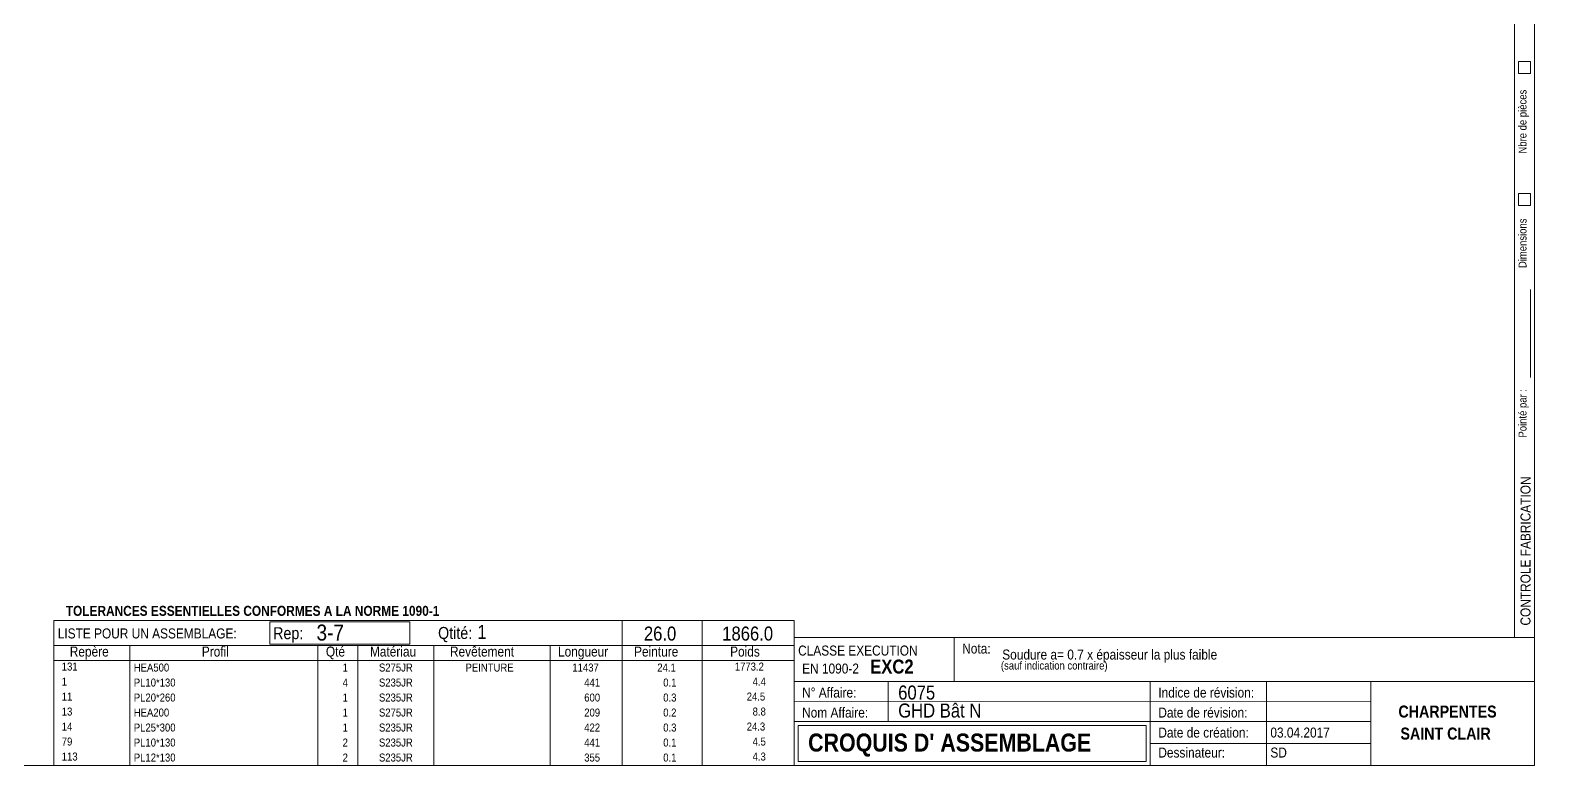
# Model space of a CAD drawing. Header units: millimetres. Extents: x 2 to 584, y 5 to 405.
# Drawn here: x 203.2 to 584, y 5 to 188.8 of the extents above; entities that cross this region are included whole.
import ezdxf

# ---------------------------------------------------------------- set-up
doc = ezdxf.new("R2010")
doc.units = ezdxf.units.MM
doc.layers.add('Autre type objet', color=1, linetype='Continuous', lineweight=0)
doc.layers.add('Feuille dessin', color=5, linetype='Continuous', lineweight=0)
doc.styles.add('ARIAL', font='ARIAL.TTF')
doc.styles.add('ARIAL_BOLD', font='ARIALBD.TTF')
doc.styles.add('ARIAL_ITALIC', font='ARIALI.TTF')
doc.styles.add('ARIAL_NARROW', font='ARIAL.TTF')

# ---------------------------------------------------------------- blocks, each defined once
blk = doc.blocks.new('*A63')
at = {"layer": 'Feuille dessin', "linetype": 'Continuous', "lineweight": 0}
for p, q in [((579, 5), (579, 405)), ((5, 5), (579, 5))]:
    blk.add_line(p, q, dxfattribs=at)
blk = doc.blocks.new('*A64')
at = {"layer": 'Autre type objet', "linetype": 'Continuous', "lineweight": 0}
for p, q in [((574, 37), (574, 282)), ((574, 282), (584, 282)), ((579, 37), (579, 282)), ((584, 282), (584, 240)), ((575, 281), (575, 278)), ((578, 281), (575, 281)), ((575, 278), (578, 278)), ((578, 278), (578, 281)), ((578, 246.898947), (575, 246.898947)), ((575, 246.898947), (575, 243.898947)), ((575, 243.898947), (578, 243.898947)), ((578, 243.898947), (578, 246.898947)), ((584, 240), (579, 235)), ((578, 206.87143), (578, 228.87143)), ((575, 181), (575, 178)), ((578, 181), (575, 181)), ((578, 178), (578, 181)), ((575, 178), (578, 178)), ((575, 148), (575, 145)), ((578, 148), (575, 148)), ((575, 145), (578, 145)), ((578, 145), (578, 148)), ((578, 102), (578, 124)), ((574, 37), (579, 37))]:
    blk.add_line(p, q, dxfattribs=at)
at = {"layer": 'Autre type objet', "width": 0.85}
for s, height, style, p in [('Marquage', 2, 'ARIAL', (576.175102, 263.861793)), ('/Etiquette', 2, 'ARIAL', (578.882157, 264.509258)), ('6075 / [3-.7] Ind 0', 2.5, 'ARIAL_ITALIC', (583, 242.657715)), ('VISA', 2, 'ARIAL', (577.660159, 254.754913)), ('Soudures', 2, 'ARIAL', (577, 231.189963)), ('Soudé par :', 2, 'ARIAL', (577.230161, 192.415081)), ('Nbre de pièces', 2, 'ARIAL', (577, 158)), ('Dimensions', 2, 'ARIAL', (577, 129.364258)), ('Pointé par :', 2, 'ARIAL', (577, 87)), ('CONTROLE FABRICATION', 2.5, 'ARIAL', (578, 40))]:
    blk.add_text(s, height=height, rotation=90, dxfattribs=dict(at, style=style)).set_placement(p)
blk = doc.blocks.new('*A65')
at = {"layer": 'Autre type objet', "linetype": 'Continuous', "lineweight": 0}
for p, q in [((394, 37), (579, 37)), ((394, 37), (394, 26)), ((434, 37), (434, 26)), ((579, 37), (579, 26)), ((394, 26), (579, 26))]:
    blk.add_line(p, q, dxfattribs=at)
at = {"layer": 'Autre type objet', "width": 0.85}
for s, height, style, p in [('CLASSE EXECUTION', 2.5, 'ARIAL', (395, 32.5)), ('Nota:', 2.5, 'ARIAL', (436, 33)), ('EN 1090-2', 2.5, 'ARIAL', (396, 28)), ('EXC2', 3.5, 'ARIAL_BOLD', (413, 28)), (' (sauf indication contraire)', 2, 'ARIAL', (445, 29)), ('Soudure a= 0.7 x épaisseur la plus faible', 2.5, 'ARIAL', (446, 31.5))]:
    blk.add_text(s, height=height, dxfattribs=dict(at, style=style)).set_placement(p)
blk = doc.blocks.new('*A66')
at = {"layer": 'Autre type objet', "linetype": 'Continuous', "lineweight": 0}
for p, q in [((209, 41.276986), (394, 41.276986)), ((209.000031, 41.276887), (209, 31.25)), ((263, 40.942397), (298, 40.942397)), ((263, 35.374117), (263, 40.942397)), ((298, 40.942397), (298, 35.374117)), ((351.006307, 41.276553), (351, 31.25)), ((371.000069, 41.275594), (371, 31.25)), ((393.999994, 41.276914), (394, 31.25)), ((209, 35), (394, 35)), ((228, 35), (228, 31.25)), ((298, 35.374117), (263, 35.374117)), ((275, 35), (275, 31.25)), ((285, 35), (285, 31.25)), ((304, 35), (304, 31.25)), ((333, 35), (333, 31.25)), ((209, 31.25), (394, 31.25)), ((209, 31.25), (209, 27.5)), ((228, 31.25), (228, 27.5)), ((275, 31.25), (275, 27.5)), ((285, 31.25), (285, 27.5)), ((304, 31.25), (304, 27.5)), ((333, 31.25), (333, 27.5)), ((351, 31.25), (351, 27.5)), ((371, 31.25), (371, 27.5)), ((394, 31.25), (394, 27.5)), ((209, 27.5), (209, 23.75)), ((228, 27.5), (228, 23.75)), ((275, 27.5), (275, 23.75)), ((285, 27.5), (285, 23.75)), ((304, 27.5), (304, 23.75)), ((333, 27.5), (333, 23.75)), ((351, 27.5), (351, 23.75)), ((371, 27.5), (371, 23.75)), ((394, 27.5), (394, 23.75)), ((209, 23.75), (209, 20)), ((228, 23.75), (228, 20)), ((275, 23.75), (275, 20)), ((285, 23.75), (285, 20)), ((304, 23.75), (304, 20)), ((333, 23.75), (333, 20)), ((351, 23.75), (351, 20)), ((371, 23.75), (371, 20)), ((394, 23.75), (394, 20)), ((209, 20), (209, 16.25)), ((228, 20), (228, 16.25)), ((275, 20), (275, 16.25)), ((285, 20), (285, 16.25)), ((304, 20), (304, 16.25)), ((333, 20), (333, 16.25)), ((351, 20), (351, 16.25)), ((371, 20), (371, 16.25)), ((394, 20), (394, 16.25)), ((209, 16.25), (209, 12.5)), ((228, 16.25), (228, 12.5)), ((275, 16.25), (275, 12.5)), ((285, 16.25), (285, 12.5)), ((304, 16.25), (304, 12.5)), ((333, 16.25), (333, 12.5)), ((351, 16.25), (351, 12.5)), ((371, 16.25), (371, 12.5)), ((394, 16.25), (394, 12.5)), ((209, 12.5), (209, 8.75)), ((228, 12.5), (228, 8.75)), ((275, 12.5), (275, 8.75)), ((285, 12.5), (285, 8.75)), ((304, 12.5), (304, 8.75)), ((333, 12.5), (333, 8.75)), ((351, 12.5), (351, 8.75)), ((371, 12.5), (371, 8.75)), ((394, 12.5), (394, 8.75)), ((209, 8.75), (209, 5)), ((228, 8.75), (228, 5)), ((275, 8.75), (275, 5)), ((285, 8.75), (285, 5)), ((304, 8.75), (304, 5)), ((333, 8.75), (333, 5)), ((351, 8.75), (351, 5)), ((371, 8.75), (371, 5)), ((394, 8.75), (394, 5))]:
    blk.add_line(p, q, dxfattribs=at)
at = {"layer": 'Autre type objet', "width": 0.85}
for s, height, style, p in [('TOLERANCES ESSENTIELLES CONFORMES A LA NORME 1090-1', 2.5, 'ARIAL_BOLD', (212, 42.427143)), ('LISTE POUR UN ASSEMBLAGE:', 2.5, 'ARIAL', (210, 36.778635)), ('Rep:', 3, 'ARIAL_NARROW', (263.824804, 36.591901)), ('3-7', 4, 'ARIAL', (274.65625, 36.25)), ('Qtité:', 3, 'ARIAL', (305.03794, 36.649058)), ('1', 3.5, 'ARIAL', (314.83694, 36.649058)), ('26.0', 3.5, 'ARIAL', (356.460938, 36.25)), ('1866.0', 3.5, 'ARIAL', (376.032227, 36.25)), ('Repère', 2.5, 'ARIAL', (213, 32.25)), ('Profil', 2.5, 'ARIAL', (246, 32.25)), ('Qté', 2.5, 'ARIAL', (277, 32.25)), ('Matériau', 2.5, 'ARIAL', (288, 32.25)), ('Revêtement', 2.5, 'ARIAL', (308, 32.25)), ('Longueur', 2.5, 'ARIAL', (335, 32.25)), ('Peinture', 2.5, 'ARIAL', (354, 32.25)), ('Poids', 2.5, 'ARIAL', (378, 32.25)), ('131', 2, 'ARIAL', (211, 28.75)), ('HEA500', 2, 'ARIAL', (229, 28.5)), ('1', 2, 'ARIAL', (281.186523, 28.5)), ('S275JR', 2, 'ARIAL', (290.259277, 28.5)), ('PEINTURE', 2, 'ARIAL', (311.896973, 28.5)), ('11437', 2, 'ARIAL', (338.586914, 28.5)), ('24.1', 2, 'ARIAL', (359.8125, 28.5)), ('1773.2', 2, 'ARIAL', (379.179688, 28.75)), ('1', 2, 'ARIAL', (211, 25)), ('PL10*130', 2, 'ARIAL', (229, 24.75)), ('4', 2, 'ARIAL', (281.186523, 24.75)), ('S235JR', 2, 'ARIAL', (290.259277, 24.75)), ('441', 2, 'ARIAL', (341.553711, 24.75)), ('0.1', 2, 'ARIAL', (361.295898, 24.75)), ('4.4', 2, 'ARIAL', (383.629883, 25)), ('11', 2, 'ARIAL', (211, 21.25)), ('PL20*260', 2, 'ARIAL', (229, 21)), ('1', 2, 'ARIAL', (281.186523, 21)), ('S235JR', 2, 'ARIAL', (290.259277, 21)), ('600', 2, 'ARIAL', (341.553711, 21)), ('0.3', 2, 'ARIAL', (361.295898, 21)), ('24.5', 2, 'ARIAL', (382.146484, 21.25)), ('13', 2, 'ARIAL', (211, 17.5)), ('HEA200', 2, 'ARIAL', (229, 17.25)), ('1', 2, 'ARIAL', (281.186523, 17.25)), ('S275JR', 2, 'ARIAL', (290.259277, 17.25)), ('209', 2, 'ARIAL', (341.553711, 17.25)), ('0.2', 2, 'ARIAL', (361.295898, 17.25)), ('8.8', 2, 'ARIAL', (383.629883, 17.5)), ('14', 2, 'ARIAL', (211, 13.75)), ('PL25*300', 2, 'ARIAL', (229, 13.5)), ('1', 2, 'ARIAL', (281.186523, 13.5)), ('S235JR', 2, 'ARIAL', (290.259277, 13.5)), ('422', 2, 'ARIAL', (341.553711, 13.5)), ('0.3', 2, 'ARIAL', (361.295898, 13.5)), ('24.3', 2, 'ARIAL', (382.146484, 13.75)), ('79', 2, 'ARIAL', (211, 10)), ('PL10*130', 2, 'ARIAL', (229, 9.75)), ('2', 2, 'ARIAL', (281.186523, 9.75)), ('S235JR', 2, 'ARIAL', (290.259277, 9.75)), ('441', 2, 'ARIAL', (341.553711, 9.75)), ('0.1', 2, 'ARIAL', (361.295898, 9.75)), ('4.5', 2, 'ARIAL', (383.629883, 10)), ('113', 2, 'ARIAL', (211, 6.25)), ('PL12*130', 2, 'ARIAL', (229, 6)), ('2', 2, 'ARIAL', (281.186523, 6)), ('S235JR', 2, 'ARIAL', (290.259277, 6)), ('355', 2, 'ARIAL', (341.553711, 6)), ('0.1', 2, 'ARIAL', (361.295898, 6)), ('4.3', 2, 'ARIAL', (383.629883, 6.25))]:
    blk.add_text(s, height=height, dxfattribs=dict(at, style=style)).set_placement(p)
blk = doc.blocks.new('*A67')
at = {"layer": 'Autre type objet', "linetype": 'Continuous', "lineweight": 0}
for p, q in [((394, 26), (579, 26)), ((394, 26), (394, 5)), ((417.5, 26), (417.5, 16)), ((483, 26), (483, 5)), ((512, 26), (512, 5)), ((538.113616, 5), (538.113616, 26)), ((579, 5), (579, 26)), ((394, 21), (538.091573, 20.947521)), ((394, 16), (483, 16)), ((483, 16), (538.1638, 15.995557)), ((395, 15), (482, 15)), ((395, 6), (395, 15)), ((482, 15), (482, 6)), ((483, 10.5), (538.091381, 10.5)), ((394, 5), (579, 5)), ((482, 6), (395, 6))]:
    blk.add_line(p, q, dxfattribs=at)
at = {"layer": 'Autre type objet', "width": 0.85}
for s, height, style, p in [('N° Affaire:', 2.5, 'ARIAL_NARROW', (396, 22)), ('6075', 3.5, 'ARIAL', (420, 21.5)), ('Indice de révision:', 2.5, 'ARIAL_NARROW', (485, 22)), ('Nom Affaire:', 2.5, 'ARIAL_NARROW', (396, 17)), ('GHD Bât N', 3.5, 'ARIAL', (420, 17)), ('Date de révision:', 2.5, 'ARIAL_NARROW', (485, 17)), ('CHARPENTES', 3, 'ARIAL_BOLD', (545, 17)), ("CROQUIS D' ASSEMBLAGE", 4.5, 'ARIAL_BOLD', (397.5, 8.5)), ('Date de création:', 2.5, 'ARIAL_NARROW', (485, 12)), ('03.04.2017', 2.5, 'ARIAL', (513, 12)), ('SAINT CLAIR', 3, 'ARIAL_BOLD', (545.5, 11.5)), ('Dessinateur:', 2.5, 'ARIAL_NARROW', (485, 7)), ('SD', 2.5, 'ARIAL', (513, 7))]:
    blk.add_text(s, height=height, dxfattribs=dict(at, style=style)).set_placement(p)

msp = doc.modelspace()

# ---------------------------------------------------------------- block references
at = {"lineweight": 0}
for name in ['*A63', '*A64', '*A66', '*A65', '*A67']:
    msp.add_blockref(name, (0, 0), dxfattribs=at)

doc.saveas('drawing.dxf')
